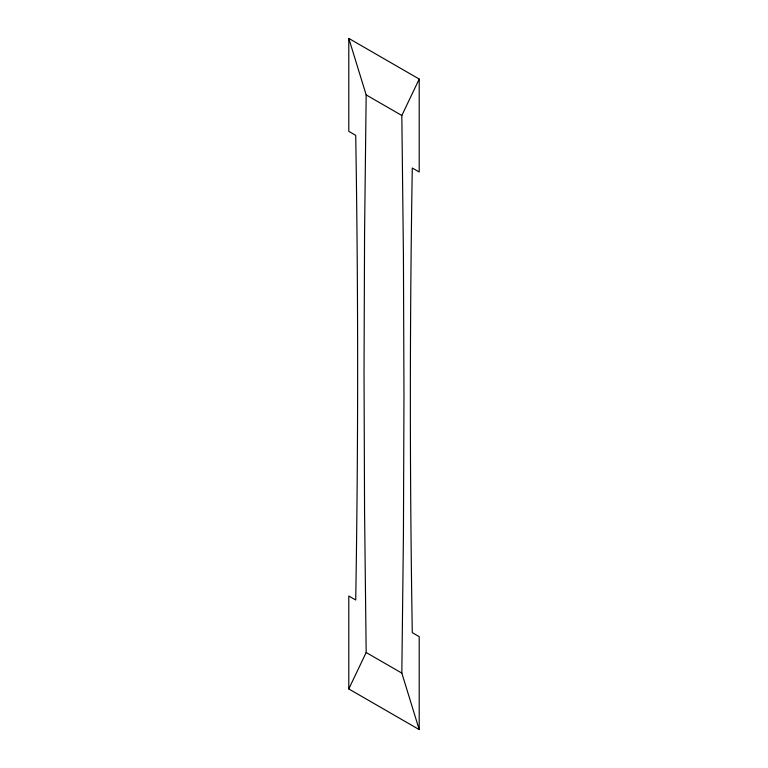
<?xml version="1.0" encoding="UTF-8"?>
<svg xmlns="http://www.w3.org/2000/svg" width="768" height="768" viewBox="0 0 768 768"><rect width="100%" height="100%" fill="white"/><g stroke="black" fill="none" stroke-linecap="round" stroke-linejoin="round"><path stroke-width="1.15" d="M348.787 38.4L366.173 94.906L364.57 232.896L364.032 372.47L364.57 512.669L366.173 652.512L348.787 688.944L419.213 729.6L419.213 636.662L412.282 632.659C409.747 477.782 409.699 322.867 412.282 167.99L419.213 171.994L419.213 79.056L348.787 38.4L348.787 131.338L355.718 135.341C358.253 290.218 358.301 445.133 355.718 600.01L348.787 596.006L348.787 688.944M419.213 729.6L401.827 673.094L403.43 535.104L403.968 395.53L403.43 255.331L401.827 115.488L419.213 79.056M366.173 94.906L401.827 115.488M366.173 652.512L401.827 673.094"/></g></svg>
